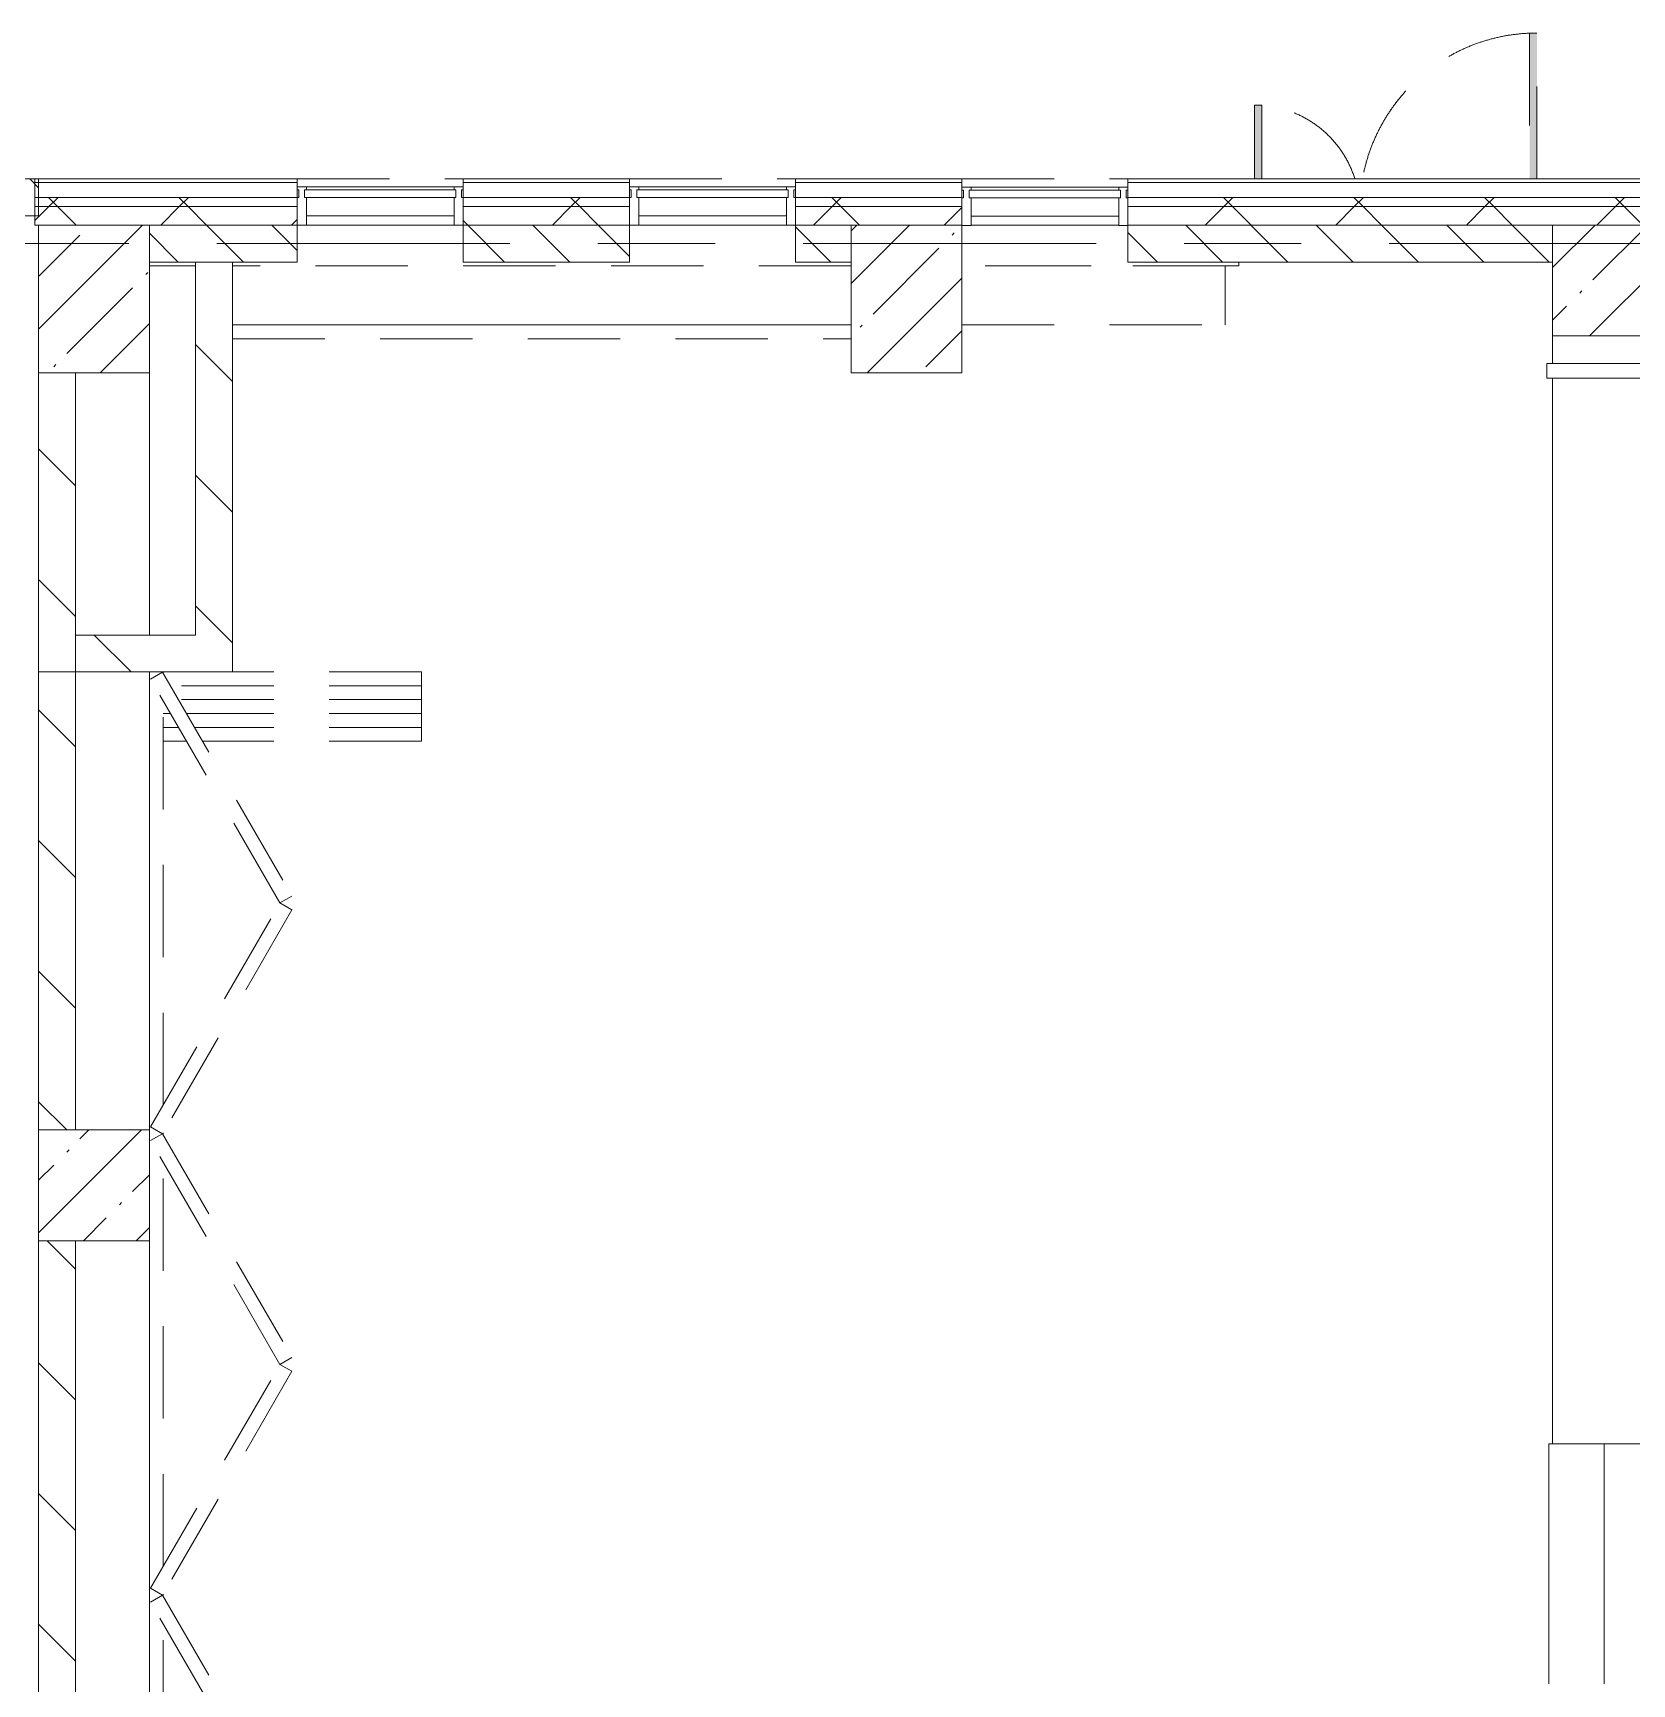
# Model space of a CAD drawing. Header units: millimetres. Extents: x 81731 to 272849, y -8553 to 29000.
# Drawn here: x 159518 to 168179, y 19200 to 28140 of the extents above; entities that cross this region are included whole.
import ezdxf

# ---------------------------------------------------------------- set-up
doc = ezdxf.new("R2010")
doc.units = ezdxf.units.MM
doc.linetypes.add('200_ШТРИХ__ш1_п0_6_', pattern=[800, 500, -300])
doc.linetypes.add('Осевая', pattern=[3175, 635, -476.25, 1587.5, -476.25])
for name, color, linetype, lineweight in [('A-DETL-MBND-1', 7, '200_ШТРИХ__ш1_п0_6_', 9), ('A-GLAZ-CURT-2', 7, 'Continuous', 5), ('A-GLAZ-CWMG-2', 7, 'Continuous', 5), ('A-WALL', 7, 'Continuous', 9), ('A-WALL-6', 7, 'Continuous', 5), ('I-WALL-24', 7, 'Continuous', 5), ('S-COLS-1', 7, 'Continuous', 5), ('S-STRS-2', 7, 'Continuous', 5), ('Оси', 7, 'Continuous', 9), ('Оси-2', 7, 'Осевая', 9)]:
    doc.layers.add(name, color=color, linetype=linetype, lineweight=lineweight)
doc.layers.add('A-FLOR-1', color=7, linetype='Continuous', lineweight=5, true_color=0xaaaaaa)
pattern_1 = [(45, (145838.57, 0), (-353.5534, 353.5534), []), (135, (145838.57, 0), (-353.5534, -353.5534), [])]
pattern_2 = [(135, (145838.57, 0), (-176.7767, -176.7767), [])]
pattern_3 = [(135, (145838.57, 0), (-353.553, -353.553), [])]

# ---------------------------------------------------------------- blocks, each defined once
blk = doc.blocks.new('BSC_Колонна _Прямоугольная - 600х800-24078684-2_4_3_птичка')
at = {"layer": 'S-COLS-1'}
h = blk.add_hatch(dxfattribs=at)
h.set_pattern_fill('FP_65', color=256, style=0, pattern_type=2)
h.set_pattern_definition([(45, (-14010, -26700), (-285.123, 285.123), []), (45, (-13724.88, -26700), (-285.123, 285.123), [504.031, -100.806, 16.764, -84.042])])
h.paths.add_polyline_path([(300, -400), (300, 400), (-300, 400), (-300, -400)])
for p, q in [((300, 400), (-300, 400)), ((-300, 400), (-300, -400)), ((300, -400), (300, 400)), ((-300, -400), (300, -400))]:
    blk.add_line(p, q, dxfattribs=at)
blk = doc.blocks.new('BSC_Колонна _Прямоугольная - 600х600-V94-2_4_3_птичка')
at = {"layer": 'S-COLS-1'}
h = blk.add_hatch(dxfattribs=at)
h.set_pattern_fill('FP_69', color=256, style=0, pattern_type=2)
h.set_pattern_definition([(45, (-14010, -21900), (-285.123, 285.123), []), (45, (-13724.88, -21900), (-285.123, 285.123), [504.031, -100.806, 16.764, -84.042])])
h.paths.add_polyline_path([(-300, -300), (300, -300), (300, 300), (-300, 300)])
for p, q in [((300, 300), (-300, 300)), ((-300, 300), (-300, -300)), ((300, -300), (300, 300)), ((-300, -300), (300, -300))]:
    blk.add_line(p, q, dxfattribs=at)
blk = doc.blocks.new('Прямоугольный импост - Импост структурный с накладкой - 190мм-22856075-2_4_3_птичка')
at = {"layer": 'A-GLAZ-CWMG-2'}
for p, q in [((0, 190), (-50, 190)), ((-50, 190), (-50, 40)), ((0, 40), (0, 190)), ((-50, 40), (-40, 40)), ((-40, 0), (-50, 0)), ((-50, 0), (-50, -17)), ((-40, 40), (-40, 0)), ((-10, 0), (-10, 40)), ((-10, 40), (0, 40)), ((0, 0), (-10, 0)), ((0, -17), (0, 0)), ((-50, -17), (0, -17))]:
    blk.add_line(p, q, dxfattribs=at)
blk = doc.blocks.new('Прямоугольный импост - Импост структурный с накладкой - 190мм-V100-2_4_3_птичка')
at = {"layer": 'A-GLAZ-CWMG-2'}
for p, q in [((0, 190), (-50, 190)), ((-50, 190), (-50, 40)), ((0, 40), (0, 188.3)), ((-50, 40), (-40, 40)), ((-40, 0), (-50, 0)), ((-50, 0), (-50, -17)), ((-40, 40), (-40, 0)), ((-10, 0), (-10, 40)), ((-10, 40), (0, 40)), ((0, 0), (-10, 0)), ((0, -17), (0, 0)), ((-50, -17), (0, -17))]:
    blk.add_line(p, q, dxfattribs=at)
blk = doc.blocks.new('Системная панель - Стекло - 40мм-V117-2_4_3_птичка')
at = {"layer": 'A-GLAZ-CURT-2'}
h = blk.add_hatch(dxfattribs=at)
h.set_pattern_fill('FP_93', color=256, style=0, pattern_type=2)
h.set_pattern_definition([(45, (-17860.3, -26790), (-1414.21, 1414.21), [1000, -3000]), (45, (-18860.3, -27290), (-1414.21, 1414.21), [3000, -1000]), (45, (-16860.3, -27790), (-1414.21, 1414.21), [1000, -3000])])
h.paths.add_polyline_path([(-410, -40), (410, -40), (410, 0), (-410, 0)])
for p, q in [((410, 0), (-410, 0)), ((-410, 0), (-410, -40)), ((-410, -40), (410, -40)), ((410, -40), (410, 0))]:
    blk.add_line(p, q, dxfattribs=at)
blk = doc.blocks.new('Системная панель - Стекло - 40мм-V118-2_4_3_птичка')
at = {"layer": 'A-GLAZ-CURT-2'}
for p, q in [((410, 0), (-410, 0)), ((-410, 0), (-410, -40)), ((-410, -40), (410, -40)), ((410, -40), (410, 0))]:
    blk.add_line(p, q, dxfattribs=at)
blk = doc.blocks.new('Прямоугольный импост - Импост структурный с накладкой - 160мм Темный-33186089-2_4_3_птичка')
at = {"layer": 'A-GLAZ-CWMG-2'}
for p, q in [((16960.3, 27307), (17760.3, 27307)), ((16960.3, 27150), (17760.3, 27150))]:
    blk.add_line(p, q, dxfattribs=at)
blk = doc.blocks.new('DOR__перегородка__Прямоугольная - ТП-2_ Вн_ДПГ_9480х4200h_2-23998078-2_4_3_птичка')
at = {"layer": 'A-DETL-MBND-1'}
for p, q in [((3.4, -75), (1987.4, -75)), ((1981.6, -71.7), (2019.1, -6.7)), ((3193.9, -771.8), (1981.6, -71.7)), ((2019.1, -6.7), (3231.5, -706.9)), ((2137.4, -75), (4324.5, -75)), ((3230.4, -706.9), (4442.7, -6.7)), ((4480.3, -71.7), (3267.9, -771.8)), ((4442.7, -6.7), (4480.3, -71.7)), ((4474.5, -75), (4486.7, -75)), ((4480.9, -71.7), (4518.4, -6.7)), ((5693.3, -771.8), (4480.9, -71.7)), ((4518.4, -6.7), (5730.8, -706.9)), ((4636.7, -75), (6823.8, -75)), ((5729.7, -706.9), (6942.1, -6.7)), ((6979.6, -71.7), (5767.3, -771.8)), ((6942.1, -6.7), (6979.6, -71.7)), ((6973.8, -75), (6985, -75)), ((6979.2, -71.7), (7016.7, -6.7)), ((8191.6, -771.8), (6979.2, -71.7)), ((7016.7, -6.7), (8229.1, -706.9)), ((7135, -75), (9323.2, -75)), ((8229.1, -706.9), (9441.4, -6.7)), ((9478.9, -71.7), (8266.6, -771.8)), ((9105.2, -200.9), (9105.2, -75)), ((9180.2, -157.6), (9180.2, -75)), ((9255.2, -114.3), (9255.2, -75)), ((9441.4, -6.7), (9478.9, -71.7)), ((9473.2, -75), (9480, -75)), ((9330.2, -1474.2), (9330.2, -157.6)), ((9405.2, -1474.2), (9405.2, -114.3)), ((9180.2, -1474.2), (9180.2, -244.2)), ((9255.2, -1474.2), (9255.2, -200.9)), ((9105.2, -1474.2), (9105.2, -287.5)), ((9480, -1474.2), (9480, -450)), ((3231.5, -706.9), (3193.9, -771.8)), ((3267.9, -771.8), (3230.4, -706.9)), ((5730.8, -706.9), (5693.3, -771.8)), ((5767.3, -771.8), (5729.7, -706.9)), ((8229.1, -706.9), (8191.6, -771.8)), ((8266.6, -771.8), (8229.1, -706.9)), ((9105.2, -1474.2), (9480, -1474.2))]:
    blk.add_line(p, q, dxfattribs=at)
blk = doc.blocks.new('Прямоугольный импост - Импост структурный с накладкой - 190мм-22856073-2_4_3_птичка')
at = {"layer": 'A-GLAZ-CWMG-2'}
for p, q in [((-50, 40), (-50, 190)), ((-50, 190), (0, 190)), ((0, 190), (0, 40)), ((-40, 40), (-50, 40)), ((-50, -17), (-50, 0)), ((-50, 0), (-40, 0)), ((-40, 0), (-40, 40)), ((-10, 40), (-10, 0)), ((0, 40), (-10, 40)), ((-10, 0), (0, 0)), ((0, 0), (0, -17)), ((0, -17), (-50, -17))]:
    blk.add_line(p, q, dxfattribs=at)
blk = doc.blocks.new('BSC_Колонна _Прямоугольная - 600х600-V147-2_4_3_птичка')
at = {"layer": 'S-COLS-1'}
h = blk.add_hatch(dxfattribs=at)
h.set_pattern_fill('FP_107', color=256, style=0, pattern_type=2)
h.set_pattern_definition([(45, (-22210, -26800), (-285.123, 285.123), []), (45, (-21924.88, -26800), (-285.123, 285.123), [504.031, -100.806, 16.764, -84.042])])
h.paths.add_polyline_path([(-300, -300), (300, -300), (300, 300), (-300, 300)])
for p, q in [((300, 300), (-300, 300)), ((-300, 300), (-300, -300)), ((300, -300), (300, 300)), ((-300, -300), (300, -300))]:
    blk.add_line(p, q, dxfattribs=at)
blk = doc.blocks.new('Перекрытия 3 - Перекрытия 4-20977624-2_4_3_птичка')
at = {"layer": 'S-STRS-2'}
for p, q in [((21910, 26500), (21910, 26351.1)), ((21910, 26270.4), (21910, 20500)), ((22490, 20500), (21910, 20500))]:
    blk.add_line(p, q, dxfattribs=at)
blk = doc.blocks.new('BSC_Колонна _Прямоугольная - 600х800-V189-2_4_3_птичка')
at = {"layer": 'S-COLS-1'}
h = blk.add_hatch(dxfattribs=at)
h.set_pattern_fill('FP_145', color=256, style=0, pattern_type=2)
h.set_pattern_definition([(45, (-18410.26, -26700), (-285.123, 285.123), []), (45, (-18125.13, -26700), (-285.123, 285.123), [504.031, -100.806, 16.764, -84.042])])
h.paths.add_polyline_path([(-300, -400), (300, -400), (300, 400), (-300, 400)])
for p, q in [((300, 400), (-300, 400)), ((-300, 400), (-300, -400)), ((300, -400), (300, 400)), ((-300, -400), (300, -400))]:
    blk.add_line(p, q, dxfattribs=at)
blk = doc.blocks.new('110_Дверь_СКБ_2Ст_Наружная - ДН-1_л_ Двухстворчатая 1450 х3300 _h_ в свету с верхним остеклением-23567691-2_4_3_птичка')
at = {"layer": 'A-DETL-MBND-1'}
for points in [[(784.5, 125), (784.5, 915), (744.5, 915), (744.5, 125)], [(-705.5, 125), (-705.5, 525), (-745.5, 525), (-745.5, 125)]]:
    blk.add_hatch(color=256, dxfattribs=at).paths.add_polyline_path(points)
for p, q in [((784.5, 915), (744.5, 915)), ((744.5, 915), (744.5, 125)), ((784.5, 125), (784.5, 915)), ((-745.5, 525), (-745.5, 125)), ((-705.5, 525), (-745.5, 525)), ((-705.5, 125), (-705.5, 525))]:
    blk.add_line(p, q, dxfattribs=at)
for centre, radius, start, end in [((784.5, -45), 960, 90, 169.73704), ((-745.5, -45), 570, 17.53545, 90)]:
    blk.add_arc(centre, radius, start, end, dxfattribs=at)
blk = doc.blocks.new('Системная панель - Стекло - 40мм-V202-2_4_3_птичка')
at = {"layer": 'A-GLAZ-CURT-2'}
for p, q in [((410, 0), (-410, 0)), ((-410, 0), (-410, -40)), ((-410, -40), (410, -40)), ((410, -40), (410, 0))]:
    blk.add_line(p, q, dxfattribs=at)
blk = doc.blocks.new('Стены наклон_ амфитеатр1 - Стены наклон_ амфитеатр-33007412-2_4_3_птичка')
at = {"layer": 'A-WALL-6'}
for p, q in [((21879, 26351.1), (21879, 26270.4)), ((30610, 26351.1), (21879, 26351.1)), ((21879, 26270.4), (30610, 26270.4))]:
    blk.add_line(p, q, dxfattribs=at)
blk = doc.blocks.new('Зашивка приборов отопления12 - Зашивка приборов отопления-33278990-2_4_3_птичка')
at = {"layer": 'A-DETL-MBND-1'}
for p, q in [((37640, 23400), (34289.7, 23400)), ((34289.7, 23079), (37640, 23079)), ((37640, 23079), (34289.7, 23079)), ((34289.7, 23004), (37640, 23004))]:
    blk.add_line(p, q, dxfattribs=at)
blk = doc.blocks.new('Зашивка приборов отопления13 - Зашивка приборов отопления-33279120-2_4_3_птичка')
at = {"layer": 'A-DETL-MBND-1'}
for p, q in [((20135.9, 26880), (18710.3, 26880)), ((20135.9, 26560), (20135.9, 26880)), ((18710.3, 26560), (20135.9, 26560))]:
    blk.add_line(p, q, dxfattribs=at)

msp = doc.modelspace()

# ---------------------------------------------------------------- hatches: boundary and pattern name
at = {"layer": 'A-WALL-6'}
h = msp.add_hatch(dxfattribs=at)
h.set_pattern_fill('FP_76', color=256, style=0, pattern_type=2)
h.set_pattern_definition(pattern_2)
h.paths.add_polyline_path([(159535.7, 27150), (159548.6, 27150), (159548.6, 27350), (159298.8, 27350), (159298.8, 27150)])
h.paths.add_polyline_path([(149898.6, 27150), (149948.6, 27150), (149948.6, 27350), (149898.6, 27350)])
h = msp.add_hatch(dxfattribs=at)
h.set_pattern_fill('FP_66', color=256, style=0, pattern_type=2)
h.set_pattern_definition(pattern_1)
h.paths.add_polyline_path([(179548.6, 27200), (179548.6, 27250), (165448.8, 27250), (165448.8, 27200), (179448.6, 27200)])
h.paths.add_polyline_path([(160463.2, 27200), (160948.8, 27200), (160948.8, 27250), (159527.6, 27250), (159527.6, 27200), (159535.7, 27200)])
h.paths.add_polyline_path([(162318.2, 27200), (162748.8, 27200), (162748.8, 27250), (161848.8, 27250), (161848.8, 27200)])
h.paths.add_polyline_path([(163648.8, 27200), (164548.8, 27200), (164548.8, 27250), (163648.8, 27250)])
h = msp.add_hatch(dxfattribs=at)
h.set_pattern_fill('FP_66', color=256, style=0, pattern_type=2)
h.set_pattern_definition(pattern_1)
h.paths.add_polyline_path([(179013.6, 27100), (179448.6, 27100), (179448.6, 27200), (165448.8, 27200), (165448.8, 27100), (178086.1, 27100)])
h.paths.add_polyline_path([(160463.2, 27100), (160948.8, 27100), (160948.8, 27200), (159527.6, 27200), (159527.6, 27100), (160148.6, 27100)])
h.paths.add_polyline_path([(161848.8, 27100), (162748.8, 27100), (162748.8, 27200), (161848.8, 27200)])
h.paths.add_polyline_path([(163648.8, 27100), (164548.8, 27100), (164548.8, 27200), (163648.8, 27200)])
h = msp.add_hatch(dxfattribs=at)
h.set_pattern_fill('FP_76', color=256, style=0, pattern_type=2)
h.set_pattern_definition(pattern_2)
h.paths.add_polyline_path([(166955.8, 26900), (167748.6, 26900), (167748.6, 27100), (165448.8, 27100), (165448.8, 26900)])
h.paths.add_polyline_path([(160148.6, 26900), (160948.8, 26900), (160948.8, 27100), (160148.6, 27100), (160148.6, 26987.7)])
h.paths.add_polyline_path([(163948.8, 26900), (163948.8, 27100), (163648.8, 27100), (163648.8, 26900)])
h.paths.add_polyline_path([(161848.8, 26900), (162748.8, 26900), (162748.8, 27100), (161848.8, 27100)])
at = {"layer": 'I-WALL-24'}
h = msp.add_hatch(dxfattribs=at)
h.set_pattern_fill('FP_77', color=256, style=0, pattern_type=2)
h.set_pattern_definition(pattern_3)
h.paths.add_polyline_path([(160598.6, 24680), (160598.6, 26900), (160398.6, 26900), (160398.6, 24680)])
h = msp.add_hatch(dxfattribs=at)
h.set_pattern_fill('FP_77', color=256, style=0, pattern_type=2)
h.set_pattern_definition(pattern_3)
h.paths.add_polyline_path([(159748.8, 24680), (159748.8, 26300), (159548.8, 26300), (159548.8, 24680)])
h = msp.add_hatch(dxfattribs=at)
h.set_pattern_fill('FP_77', color=256, style=0, pattern_type=2)
h.set_pattern_definition(pattern_3)
h.paths.add_polyline_path([(159548.8, 15200), (159748.8, 15200), (159748.8, 17850), (159548.8, 17850), (159548.8, 15848.6)])
h.paths.add_polyline_path([(159548.8, 18450), (159748.8, 18450), (159748.8, 21600), (159548.8, 21600), (159548.8, 20476.2)])
h.paths.add_polyline_path([(159548.8, 22200), (159748.8, 22200), (159748.8, 26300), (159548.8, 26300), (159548.8, 25103.8)])
h = msp.add_hatch(dxfattribs=at)
h.set_pattern_fill('FP_77', color=256, style=0, pattern_type=2)
h.set_pattern_definition(pattern_3)
h.paths.add_polyline_path([(160398.6, 24680), (160398.6, 24880), (159748.8, 24880), (159748.8, 24680)])

# ---------------------------------------------------------------- linework, layer by layer
at = {"layer": 'A-DETL-MBND-1'}
for p, q in [((160948.8, 27350), (161848.8, 27350)), ((162748.8, 27350), (163648.8, 27350)), ((164548.8, 27350), (165448.8, 27350)), ((160998.8, 27100), (161798.8, 27100)), ((161798.8, 27100), (160998.8, 27100)), ((162798.8, 27100), (163598.8, 27100)), ((163598.8, 27100), (162798.8, 27100)), ((164598.4, 27100), (165398.9, 27100)), ((165398.9, 27100), (164598.4, 27100)), ((160398.6, 26880), (160148.6, 26880)), ((163948.8, 26880), (160598.6, 26880)), ((166048.6, 26880), (164548.8, 26880)), ((166048.6, 26900), (166048.6, 26880))]:
    msp.add_line(p, q, dxfattribs=at)
at = {"layer": 'A-FLOR-1'}
for p, q in [((160148.8, 24880), (160148.8, 26500)), ((160148.8, 15200), (160148.8, 24680))]:
    msp.add_line(p, q, dxfattribs=at)
at = {"layer": 'A-WALL'}
for p, q in [((160948.8, 27330), (159527.6, 27330)), ((162748.8, 27330), (161848.8, 27330)), ((164548.8, 27330), (163648.8, 27330)), ((179678.6, 27330), (165448.8, 27330)), ((160948.8, 27250), (159527.6, 27250)), ((160948.8, 27200), (159527.6, 27200)), ((162748.8, 27250), (161848.8, 27250)), ((162748.8, 27200), (161848.8, 27200)), ((164548.8, 27250), (163648.8, 27250)), ((164548.8, 27200), (163648.8, 27200)), ((179598.6, 27250), (165448.8, 27250)), ((179548.6, 27200), (165448.8, 27200)), ((160948.8, 27100), (160148.6, 27100)), ((162748.8, 27100), (161848.8, 27100)), ((163948.8, 27100), (163648.8, 27100)), ((167748.6, 27100), (165448.8, 27100)), ((160598.6, 26900), (160398.6, 26900))]:
    msp.add_line(p, q, dxfattribs=at)
at = {"layer": 'A-WALL-6'}
for p, q in [((160948.8, 27350), (159298.8, 27350)), ((159527.6, 27350), (159527.6, 27100)), ((159548.6, 27150), (159548.6, 27350)), ((160948.8, 27100), (160948.8, 27350)), ((162748.8, 27350), (161848.8, 27350)), ((161848.8, 27350), (161848.8, 27100)), ((162748.8, 27100), (162748.8, 27350)), ((164548.8, 27350), (163648.8, 27350)), ((163648.8, 27350), (163648.8, 27100)), ((164548.8, 27100), (164548.8, 27350)), ((179698.6, 27350), (165448.8, 27350)), ((165448.8, 27350), (165448.8, 27100)), ((159298.8, 27150), (159548.6, 27150)), ((159527.6, 27100), (159548.6, 27100)), ((160148.6, 27100), (160948.8, 27100)), ((160948.8, 26900), (160948.8, 27100)), ((161848.8, 27100), (162748.8, 27100)), ((161848.8, 27100), (161848.8, 26900)), ((162748.8, 26900), (162748.8, 27100)), ((163648.8, 27100), (163948.8, 27100)), ((163648.8, 27100), (163648.8, 26900)), ((165448.8, 27100), (167748.6, 27100)), ((165448.8, 27100), (165448.8, 26900)), ((160148.6, 26900), (160398.6, 26900)), ((160598.6, 26900), (160948.8, 26900)), ((161848.8, 26900), (162748.8, 26900)), ((163648.8, 26900), (163948.8, 26900)), ((165448.8, 26900), (167748.6, 26900))]:
    msp.add_line(p, q, dxfattribs=at)
at = {"layer": 'I-WALL-24'}
for p, q in [((160398.6, 26900), (160398.6, 24880)), ((160598.6, 24680), (160598.6, 26900)), ((159548.8, 26300), (159548.8, 22200)), ((159748.8, 22200), (159748.8, 26300)), ((160398.6, 24880), (159748.8, 24880)), ((159548.8, 24680), (160598.6, 24680)), ((159548.8, 21600), (159548.8, 18450)), ((159748.8, 18450), (159748.8, 21600))]:
    msp.add_line(p, q, dxfattribs=at)
at = {"layer": 'S-STRS-2'}
for p, q in [((167728.6, 20500), (167728.6, 19200)), ((167728.6, 20500), (167748.6, 20500)), ((167728.6, 20500), (167728.6, 19200)), ((168028.6, 20500), (168028.6, 19200)), ((168028.6, 20500), (168028.6, 19200))]:
    msp.add_line(p, q, dxfattribs=at)
at = {"layer": 'Оси'}
msp.add_line((167198.6, 27000), (179698.6, 27000), dxfattribs=at)
at = {"layer": 'Оси-2'}
msp.add_line((156227.6, 27000), (167198.6, 27000), dxfattribs=at)

# ---------------------------------------------------------------- block references
at = {"layer": 'A-DETL-MBND-1'}
for name, p in [('110_Дверь_СКБ_2Ст_Наружная - ДН-1_л_ Двухстворчатая 1450 х3300 _h_ в свету с верхним остеклением-23567691-2_4_3_птичка', (166879.1, 27225)), ('Зашивка приборов отопления12 - Зашивка приборов отопления-33278990-2_4_3_птичка', (126308.8, 3480)), ('Зашивка приборов отопления13 - Зашивка приборов отопления-33279120-2_4_3_птичка', (145838.6, 0))]:
    msp.add_blockref(name, p, dxfattribs=at)
at = {"layer": 'A-DETL-MBND-1', "rotation": 90.00000000000044}
msp.add_blockref('DOR__перегородка__Прямоугольная - ТП-2_ Вн_ДПГ_9480х4200h_2-23998078-2_4_3_птичка', (160148.6, 15200), dxfattribs=at)
at = {"layer": 'A-GLAZ-CURT-2'}
for name, p in [('Системная панель - Стекло - 40мм-V202-2_4_3_птичка', (161398.8, 27290)), ('Системная панель - Стекло - 40мм-V117-2_4_3_птичка', (163198.8, 27290)), ('Системная панель - Стекло - 40мм-V118-2_4_3_птичка', (164998.8, 27288.3))]:
    msp.add_blockref(name, p, dxfattribs=at)
at = {"layer": 'A-GLAZ-CWMG-2', "rotation": 180}
for name, p in [('Прямоугольный импост - Импост структурный с накладкой - 190мм-22856075-2_4_3_птичка', (160948.8, 27290)), ('Прямоугольный импост - Импост структурный с накладкой - 190мм-22856075-2_4_3_птичка', (162748.8, 27290)), ('Прямоугольный импост - Импост структурный с накладкой - 190мм-V100-2_4_3_птичка', (164548.8, 27288.3))]:
    msp.add_blockref(name, p, dxfattribs=at)
at = {"layer": 'A-GLAZ-CWMG-2'}
for p in [(144038.6, 0), (145838.6, 0), (147638.6, -1.7)]:
    msp.add_blockref('Прямоугольный импост - Импост структурный с накладкой - 160мм Темный-33186089-2_4_3_птичка', p, dxfattribs=at)
at = {"layer": 'A-GLAZ-CWMG-2', "extrusion": (0, 0, -1), "rotation": 180}
for p in [(-161848.8, 27290), (-163648.8, 27290), (-165448.8, 27288.3)]:
    msp.add_blockref('Прямоугольный импост - Импост структурный с накладкой - 190мм-22856073-2_4_3_птичка', p, dxfattribs=at)
at = {"layer": 'A-WALL-6'}
msp.add_blockref('Стены наклон_ амфитеатр1 - Стены наклон_ амфитеатр-33007412-2_4_3_птичка', (145838.6, 0), dxfattribs=at)
at = {"layer": 'S-COLS-1'}
for name, p in [('BSC_Колонна _Прямоугольная - 600х800-24078684-2_4_3_птичка', (159848.6, 26700)), ('BSC_Колонна _Прямоугольная - 600х800-V189-2_4_3_птичка', (164248.8, 26700)), ('BSC_Колонна _Прямоугольная - 600х600-V147-2_4_3_птичка', (168048.6, 26800)), ('BSC_Колонна _Прямоугольная - 600х600-V94-2_4_3_птичка', (159848.6, 21900))]:
    msp.add_blockref(name, p, dxfattribs=at)
at = {"layer": 'S-STRS-2'}
msp.add_blockref('Перекрытия 3 - Перекрытия 4-20977624-2_4_3_птичка', (145838.6, 0), dxfattribs=at)

doc.saveas('drawing.dxf')
